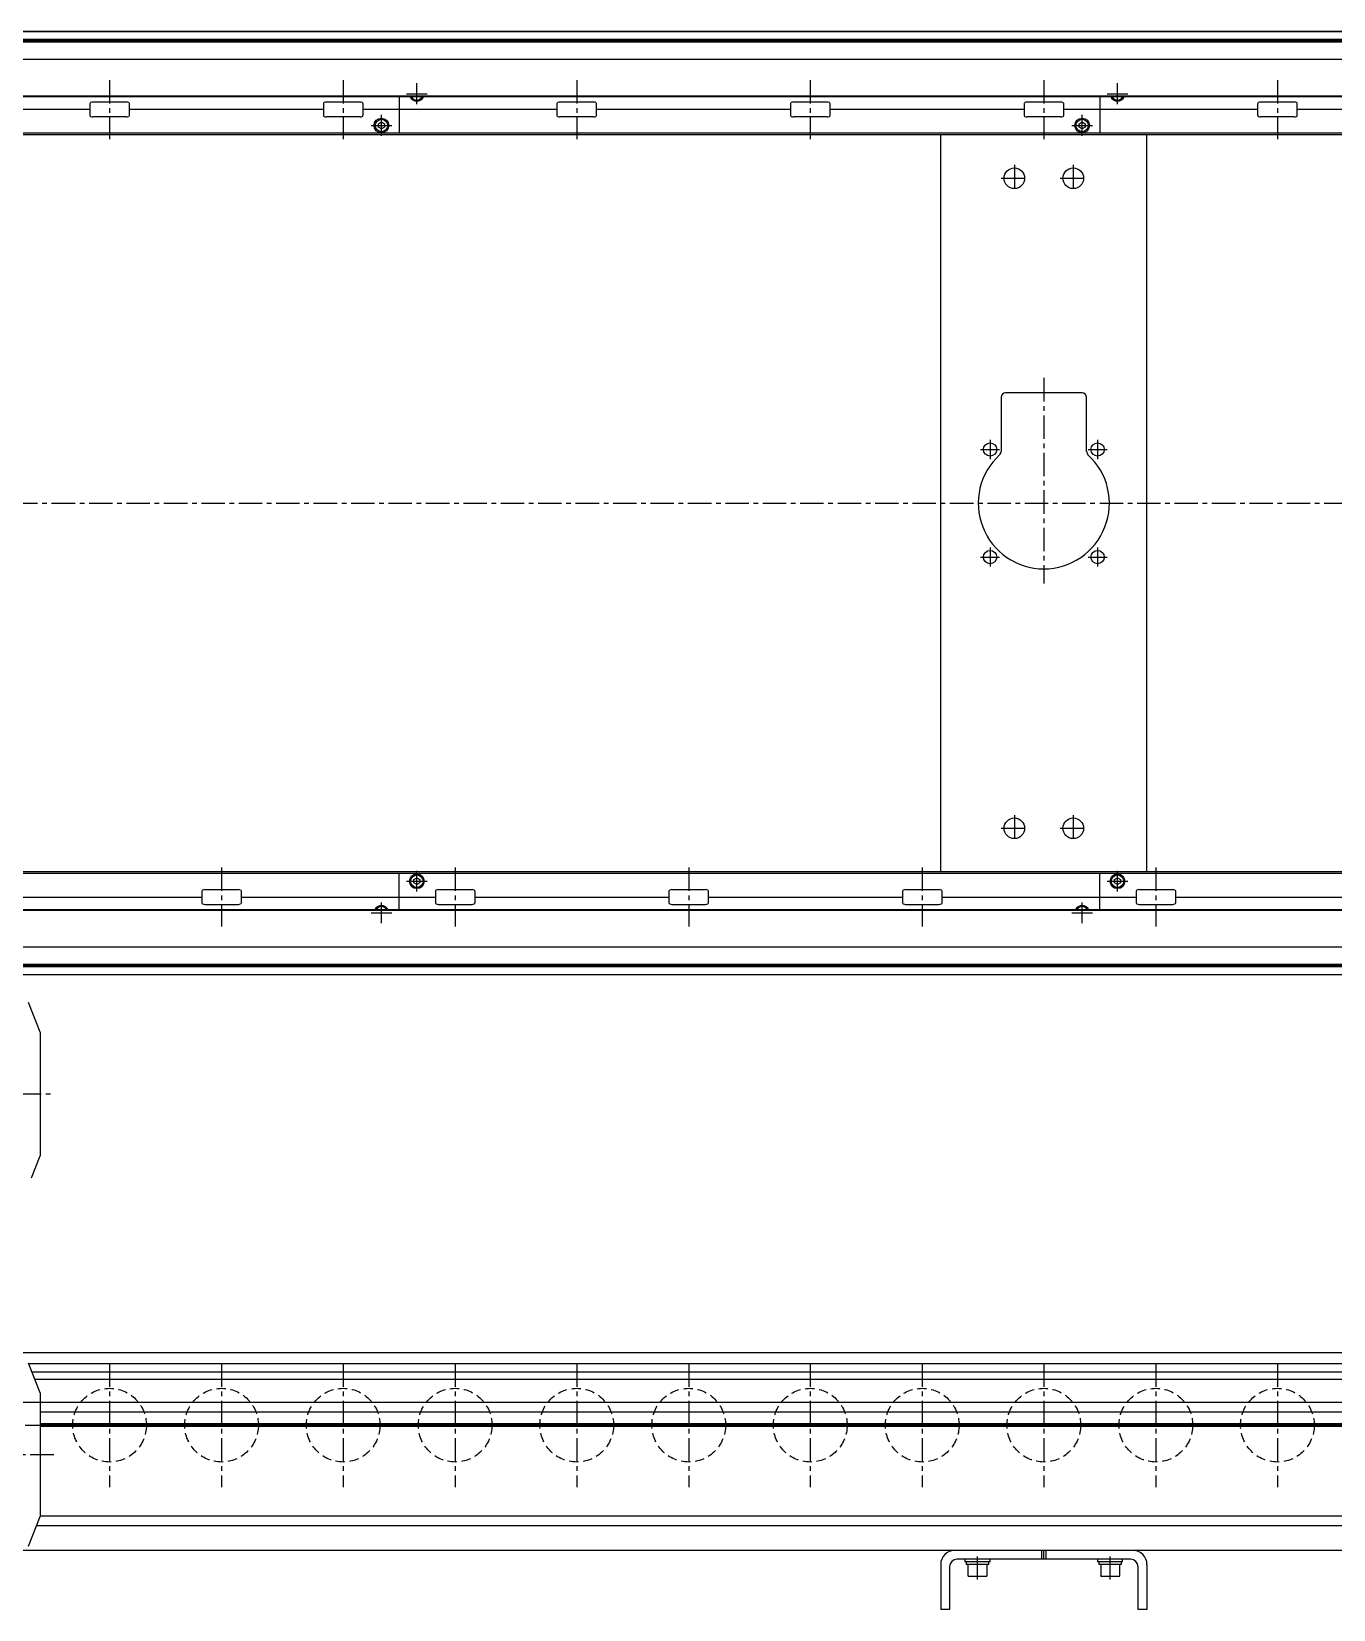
# Model space of a CAD drawing. Extents: x -10 to 3173, y -8 to 1151.
# Drawn here: x 676 to 1560, y 28 to 1098 of the extents above; entities that cross this region are included whole.
import ezdxf

# ---------------------------------------------------------------- set-up
doc = ezdxf.new("R2010")
doc.units = 0
doc.header["$LTSCALE"] = 0.5
doc.linetypes.add('CENTER', pattern=[50.8, 31.75, -6.35, 6.35, -6.35])
doc.linetypes.add('DASHED', pattern=[19.05, 12.7, -6.35])
for name, color, linetype in [('MSM_CENTER', 1, 'CENTER'), ('MSM_CONTINUOUS', 7, 'CONTINUOUS'), ('MSM_DASHED', 4, 'DASHED')]:
    doc.layers.add(name, color=color, linetype=linetype)

msp = doc.modelspace()

# ---------------------------------------------------------------- linework, layer by layer
at = {"layer": 'MSM_CENTER'}
for p, q in [((729.2, 1065.5), (729.2, 1025.5)), ((887.7, 1065.5), (887.7, 1025.5)), ((937.7, 1049.2), (937.7, 1063.3)), ((1046.2, 1065.5), (1046.2, 1025.5)), ((1204.7, 1065.5), (1204.7, 1025.5)), ((1363.2, 1065.5), (1363.2, 1025.5)), ((1413.2, 1049.2), (1413.2, 1063.3)), ((1521.7, 1065.5), (1521.7, 1025.5)), ((930.7, 1056.2), (944.8, 1056.2)), ((1406.2, 1056.2), (1420.2, 1056.2)), ((913.7, 1027.7), (913.7, 1041.8)), ((1389.2, 1027.7), (1389.2, 1041.8)), ((906.7, 1034.7), (920.8, 1034.7)), ((1382.2, 1034.7), (1396.2, 1034.7)), ((1343.2, 1007.9), (1343.2, 989.9)), ((1383.2, 1007.9), (1383.2, 989.9)), ((1334.2, 998.9), (1352.2, 998.9)), ((1374.2, 998.9), (1392.2, 998.9)), ((1363.2, 863.4), (1363.2, 723.9)), ((1320.2, 814.9), (1333.2, 814.9)), ((1326.7, 821.4), (1326.7, 808.4)), ((1393.2, 814.9), (1406.2, 814.9)), ((1399.7, 821.4), (1399.7, 808.4)), ((359.7, 778.4), (2365.9, 778.4)), ((1320.2, 741.9), (1333.2, 741.9)), ((1326.7, 748.4), (1326.7, 735.4)), ((1393.2, 741.9), (1406.2, 741.9)), ((1399.7, 748.4), (1399.7, 735.4)), ((1334.2, 557.9), (1352.2, 557.9)), ((1343.2, 566.9), (1343.2, 548.9)), ((1374.2, 557.9), (1392.2, 557.9)), ((1383.2, 566.9), (1383.2, 548.9)), ((805.2, 531.3), (805.2, 491.3)), ((937.7, 515), (937.7, 529.1)), ((963.7, 531.3), (963.7, 491.3)), ((1122.2, 531.3), (1122.2, 491.3)), ((1280.7, 531.3), (1280.7, 491.3)), ((1413.2, 515), (1413.2, 529.1)), ((1439.2, 531.3), (1439.2, 491.3)), ((930.7, 522), (944.8, 522)), ((1406.2, 522), (1420.2, 522)), ((913.7, 493.5), (913.7, 507.5)), ((1389.2, 493.5), (1389.2, 507.5)), ((906.7, 500.5), (920.8, 500.5)), ((1382.2, 500.5), (1396.2, 500.5)), ((362.2, 377.8), (692.2, 377.8)), ((729.2, 195), (729.2, 111)), ((805.2, 195), (805.2, 111)), ((887.7, 195), (887.7, 111)), ((963.7, 195), (963.7, 111)), ((1046.2, 195), (1046.2, 111)), ((1122.2, 195), (1122.2, 111)), ((1204.7, 195), (1204.7, 111)), ((1280.7, 195), (1280.7, 111)), ((1363.2, 195), (1363.2, 111)), ((1439.2, 195), (1439.2, 111)), ((1521.7, 195), (1521.7, 111)), ((367.2, 153), (2356.3, 153)), ((472.2, 133), (692.2, 133)), ((1318.2, 48.4), (1318.2, 64)), ((1408.2, 48.4), (1408.2, 64))]:
    msp.add_line(p, q, dxfattribs=at)
at = {"layer": 'MSM_CONTINUOUS'}
for p, q in [((2355.9, 1098.4), (370.6, 1098.4)), ((2354.2, 1098.3), (372.2, 1098.3)), ((2329.6, 1092.9), (396.9, 1092.9)), ((2329.5, 1092), (397, 1092)), ((2329.6, 1091.2), (396.9, 1091.2)), ((2354.2, 1079.5), (372.2, 1079.5)), ((2354.2, 1054.1), (372.2, 1054.1)), ((2354.2, 1054.5), (422.2, 1054.5)), ((715.8, 1049.5), (715.8, 1041.5)), ((740.7, 1050.5), (717.8, 1050.5)), ((742.7, 1041.5), (742.7, 1049.5)), ((874.3, 1049.5), (874.3, 1041.5)), ((899.2, 1050.5), (876.3, 1050.5)), ((901.2, 1041.5), (901.2, 1049.5)), ((925.7, 1054.1), (925.7, 1029.4)), ((937.7, 1053.9), (937.4, 1054.1)), ((938.1, 1054.1), (937.7, 1053.9)), ((1032.8, 1049.5), (1032.8, 1041.5)), ((1057.7, 1050.5), (1034.8, 1050.5)), ((1059.7, 1041.5), (1059.7, 1049.5)), ((1191.3, 1049.5), (1191.3, 1041.5)), ((1216.2, 1050.5), (1193.3, 1050.5)), ((1218.2, 1041.5), (1218.2, 1049.5)), ((1349.8, 1049.5), (1349.8, 1041.5)), ((1374.7, 1050.5), (1351.8, 1050.5)), ((1376.7, 1041.5), (1376.7, 1049.5)), ((1401.2, 1054.1), (1401.2, 1029.4)), ((1413.2, 1053.9), (1412.9, 1054.1)), ((1413.6, 1054.1), (1413.2, 1053.9)), ((1508.3, 1049.5), (1508.3, 1041.5)), ((1533.2, 1050.5), (1510.3, 1050.5)), ((1535.2, 1041.5), (1535.2, 1049.5)), ((715.8, 1045.5), (584.2, 1045.5)), ((740.7, 1040.5), (717.8, 1040.5)), ((874.3, 1045.5), (742.7, 1045.5)), ((899.2, 1040.5), (876.3, 1040.5)), ((1032.8, 1045.5), (901.2, 1045.5)), ((1057.7, 1040.5), (1034.8, 1040.5)), ((1191.3, 1045.5), (1059.7, 1045.5)), ((1216.2, 1040.5), (1193.3, 1040.5)), ((1349.8, 1045.5), (1218.2, 1045.5)), ((1374.7, 1040.5), (1351.8, 1040.5)), ((1508.3, 1045.5), (1376.7, 1045.5)), ((1533.2, 1040.5), (1510.3, 1040.5)), ((1666.8, 1045.5), (1535.2, 1045.5)), ((2352.2, 1029.4), (450.2, 1029.4)), ((2355.9, 1028.4), (450.2, 1028.4)), ((911.7, 1035.9), (913.7, 1037.1)), ((911.7, 1033.6), (911.7, 1035.9)), ((913.7, 1032.4), (911.7, 1033.6)), ((913.7, 1037.1), (915.7, 1035.9)), ((915.7, 1033.6), (913.7, 1032.4)), ((915.7, 1035.9), (915.7, 1033.6)), ((1293.2, 528.4), (1293.2, 1028.4)), ((1387.2, 1035.9), (1389.2, 1037.1)), ((1387.2, 1033.6), (1387.2, 1035.9)), ((1389.2, 1032.4), (1387.2, 1033.6)), ((1389.2, 1037.1), (1391.2, 1035.9)), ((1391.2, 1033.6), (1389.2, 1032.4)), ((1391.2, 1035.9), (1391.2, 1033.6)), ((1433.2, 528.4), (1433.2, 1028.4)), ((1334.2, 850.4), (1334.2, 813.5)), ((1389.2, 853.4), (1337.2, 853.4)), ((1392.2, 813.5), (1392.2, 850.4)), ((2355.9, 528.4), (450.2, 528.4)), ((450.2, 527.4), (2352.2, 527.4)), ((925.7, 502.6), (925.7, 527.4)), ((1401.2, 502.6), (1401.2, 527.4)), ((791.8, 515.3), (791.8, 507.3)), ((793.8, 516.3), (816.7, 516.3)), ((818.7, 507.3), (818.7, 515.3)), ((935.7, 523.2), (937.7, 524.4)), ((935.7, 520.9), (935.7, 523.2)), ((937.7, 519.7), (935.7, 520.9)), ((937.7, 524.4), (939.7, 523.2)), ((939.7, 520.9), (937.7, 519.7)), ((939.7, 523.2), (939.7, 520.9)), ((950.3, 515.3), (950.3, 507.3)), ((952.3, 516.3), (975.2, 516.3)), ((977.2, 507.3), (977.2, 515.3)), ((1108.8, 515.3), (1108.8, 507.3)), ((1110.8, 516.3), (1133.7, 516.3)), ((1135.7, 507.3), (1135.7, 515.3)), ((1267.3, 515.3), (1267.3, 507.3)), ((1269.3, 516.3), (1292.2, 516.3)), ((1294.2, 507.3), (1294.2, 515.3)), ((1411.2, 523.2), (1413.2, 524.4)), ((1411.2, 520.9), (1411.2, 523.2)), ((1413.2, 519.7), (1411.2, 520.9)), ((1413.2, 524.4), (1415.2, 523.2)), ((1415.2, 520.9), (1413.2, 519.7)), ((1415.2, 523.2), (1415.2, 520.9)), ((1425.8, 515.3), (1425.8, 507.3)), ((1427.8, 516.3), (1450.7, 516.3)), ((1452.7, 507.3), (1452.7, 515.3)), ((660.2, 511.3), (791.8, 511.3)), ((793.8, 506.3), (816.7, 506.3)), ((818.7, 511.3), (950.3, 511.3)), ((952.3, 506.3), (975.2, 506.3)), ((977.2, 511.3), (1108.8, 511.3)), ((1110.8, 506.3), (1133.7, 506.3)), ((1135.7, 511.3), (1267.3, 511.3)), ((1269.3, 506.3), (1292.2, 506.3)), ((1294.2, 511.3), (1425.8, 511.3)), ((1427.8, 506.3), (1450.7, 506.3)), ((1452.7, 511.3), (1584.3, 511.3)), ((2354.2, 502.6), (372.2, 502.6)), ((2354.2, 502.2), (422.2, 502.2)), ((913.4, 502.6), (913.7, 502.9)), ((913.7, 502.9), (914.1, 502.6)), ((1388.9, 502.6), (1389.2, 502.9)), ((1389.2, 502.9), (1389.6, 502.6)), ((2354.2, 477.2), (372.2, 477.2)), ((2329.6, 465.6), (396.9, 465.6)), ((2329.6, 463.9), (396.9, 463.9)), ((2329.5, 464.7), (397, 464.7)), ((2355.9, 458.4), (370.6, 458.4)), ((2354.2, 458.4), (372.2, 458.4)), ((682.2, 419.7), (674.2, 439.7)), ((682.2, 419.7), (682.2, 335.8)), ((676.2, 320.8), (682.2, 335.8)), ((2354.2, 202), (372.2, 202)), ((682.2, 175), (674.2, 195)), ((2354.2, 194.6), (674.4, 194.6)), ((2238.2, 189), (676.6, 189)), ((2238.2, 184), (678.6, 184)), ((682.2, 175), (682.2, 91)), ((2138.2, 168.3), (667.2, 168.3)), ((2138.2, 161.8), (682.2, 161.8)), ((2138.2, 153.9), (682.2, 153.9)), ((2138.2, 153), (682.2, 153)), ((2138.2, 152.1), (682.2, 152.1)), ((674.2, 71), (682.2, 91)), ((2138.2, 91.3), (682.2, 91.3)), ((2138.2, 84.8), (679.7, 84.8)), ((2355.9, 68), (472.2, 68)), ((1361.8, 62), (1361.8, 68)), ((1363.2, 62), (1363.2, 68)), ((1364.7, 62), (1364.7, 68)), ((1293.2, 58.5), (1293.2, 28)), ((1299.2, 57), (1299.2, 28)), ((1422.2, 62), (1304.2, 62)), ((1309.7, 62), (1309.7, 60.4)), ((1326.7, 60.4), (1309.7, 60.4)), ((1310.5, 60.4), (1310.5, 58.4)), ((1325.9, 58.4), (1310.5, 58.4)), ((1311.7, 58.4), (1311.7, 51.2)), ((1324.7, 51.2), (1324.7, 58.4)), ((1325.9, 58.4), (1325.9, 60.4)), ((1326.7, 60.4), (1326.7, 62)), ((1399.7, 62), (1399.7, 60.4)), ((1416.7, 60.4), (1399.7, 60.4)), ((1400.5, 60.4), (1400.5, 58.4)), ((1415.9, 58.4), (1400.5, 58.4)), ((1401.8, 58.4), (1401.8, 51.2)), ((1414.7, 51.2), (1414.7, 58.4)), ((1415.9, 58.4), (1415.9, 60.4)), ((1416.7, 60.4), (1416.7, 62)), ((1427.2, 28), (1427.2, 57)), ((1433.2, 58.5), (1433.2, 28)), ((1323.9, 50.4), (1312.5, 50.4)), ((1413.9, 50.4), (1402.5, 50.4)), ((1299.2, 28), (1293.2, 28)), ((1433.2, 28), (1427.2, 28))]:
    msp.add_line(p, q, dxfattribs=at)
for centre, radius in [((913.7, 1034.7), 5), ((913.7, 1034.7), 4.25), ((1389.2, 1034.7), 5), ((1389.2, 1034.7), 4.25), ((1343.2, 998.9), 7), ((1383.2, 998.9), 7), ((1326.7, 814.9), 4.5), ((1399.7, 814.9), 4.5), ((1326.7, 741.9), 4.5), ((1399.7, 741.9), 4.5), ((1343.2, 557.9), 7), ((1383.2, 557.9), 7), ((937.7, 522), 5), ((937.7, 522), 4.25), ((1413.2, 522), 5), ((1413.2, 522), 4.25)]:
    msp.add_circle(centre, radius, dxfattribs=at)
for centre, radius, start, end in [((716.7, 1049.4), 0.882, 115.5328, 172.1027), ((717.8, 1047.1), 3.41, 89.6687, 115.2454), ((740.7, 1047.1), 3.41, 64.7546, 90.3313), ((741.8, 1049.4), 0.882, 7.8973, 64.4672), ((875.2, 1049.4), 0.882, 115.5328, 172.1027), ((876.3, 1047.1), 3.41, 89.6687, 115.2454), ((899.2, 1047.1), 3.41, 64.7546, 90.3313), ((900.3, 1049.4), 0.882, 7.8973, 64.4672), ((937.7, 1056.2), 5, 204.8346, 335.1654), ((937.7, 1056.2), 4.25, 209.6116, 330.3884), ((1033.7, 1049.4), 0.882, 115.5328, 172.1027), ((1034.8, 1047.1), 3.41, 89.6687, 115.2454), ((1057.7, 1047.1), 3.41, 64.7546, 90.3313), ((1058.8, 1049.4), 0.882, 7.8973, 64.4672), ((1192.2, 1049.4), 0.882, 115.5328, 172.1027), ((1193.3, 1047.1), 3.41, 89.6687, 115.2454), ((1216.2, 1047.1), 3.41, 64.7546, 90.3313), ((1217.3, 1049.4), 0.882, 7.8973, 64.4672), ((1350.7, 1049.4), 0.882, 115.5328, 172.1027), ((1351.8, 1047.1), 3.41, 89.6687, 115.2454), ((1374.7, 1047.1), 3.41, 64.7546, 90.3313), ((1375.8, 1049.4), 0.882, 7.8973, 64.4672), ((1413.2, 1056.2), 5, 204.8346, 335.1654), ((1413.2, 1056.2), 4.25, 209.6116, 330.3884), ((1509.2, 1049.4), 0.882, 115.5328, 172.1027), ((1510.3, 1047.1), 3.41, 89.6687, 115.2454), ((1533.2, 1047.1), 3.41, 64.7546, 90.3313), ((1534.3, 1049.4), 0.882, 7.8973, 64.4672), ((716.7, 1041.6), 0.882, 187.8973, 244.4672), ((717.8, 1043.9), 3.41, 244.7546, 270.3313), ((740.7, 1043.9), 3.41, 269.6687, 295.2454), ((741.8, 1041.6), 0.882, 295.5328, 352.1027), ((875.2, 1041.6), 0.882, 187.8973, 244.4672), ((876.3, 1043.9), 3.41, 244.7546, 270.3313), ((899.2, 1043.9), 3.41, 269.6687, 295.2454), ((900.3, 1041.6), 0.882, 295.5328, 352.1027), ((1033.7, 1041.6), 0.882, 187.8973, 244.4672), ((1034.8, 1043.9), 3.41, 244.7546, 270.3313), ((1057.7, 1043.9), 3.41, 269.6687, 295.2454), ((1058.8, 1041.6), 0.882, 295.5328, 352.1027), ((1192.2, 1041.6), 0.882, 187.8973, 244.4672), ((1193.3, 1043.9), 3.41, 244.7546, 270.3313), ((1216.2, 1043.9), 3.41, 269.6687, 295.2454), ((1217.3, 1041.6), 0.882, 295.5328, 352.1027), ((1350.7, 1041.6), 0.882, 187.8973, 244.4672), ((1351.8, 1043.9), 3.41, 244.7546, 270.3313), ((1374.7, 1043.9), 3.41, 269.6687, 295.2454), ((1375.8, 1041.6), 0.882, 295.5328, 352.1027), ((1509.2, 1041.6), 0.882, 187.8973, 244.4672), ((1510.3, 1043.9), 3.41, 244.7546, 270.3313), ((1533.2, 1043.9), 3.41, 269.6687, 295.2454), ((1534.3, 1041.6), 0.882, 295.5328, 352.1027), ((1337.2, 850.4), 3, 90, 180), ((1389.2, 850.4), 3, 0, 90), ((1363.2, 778.4), 44.5, 132.3521, 47.6479), ((1331.2, 813.5), 3, 312.3521, 360), ((1395.3, 813.5), 3, 180, 227.6479), ((792.7, 515.2), 0.882, 115.5328, 172.1027), ((793.8, 512.9), 3.41, 89.6687, 115.2454), ((816.7, 512.9), 3.41, 64.7546, 90.3313), ((817.8, 515.2), 0.882, 7.8973, 64.4672), ((951.2, 515.2), 0.882, 115.5328, 172.1027), ((952.3, 512.9), 3.41, 89.6687, 115.2454), ((975.2, 512.9), 3.41, 64.7546, 90.3313), ((976.3, 515.2), 0.882, 7.8973, 64.4672), ((1109.7, 515.2), 0.882, 115.5328, 172.1027), ((1110.8, 512.9), 3.41, 89.6687, 115.2454), ((1133.7, 512.9), 3.41, 64.7546, 90.3313), ((1134.8, 515.2), 0.882, 7.8973, 64.4672), ((1268.2, 515.2), 0.882, 115.5328, 172.1027), ((1269.3, 512.9), 3.41, 89.6687, 115.2454), ((1292.2, 512.9), 3.41, 64.7546, 90.3313), ((1293.3, 515.2), 0.882, 7.8973, 64.4672), ((1426.7, 515.2), 0.882, 115.5328, 172.1027), ((1427.8, 512.9), 3.41, 89.6687, 115.2454), ((1450.7, 512.9), 3.41, 64.7546, 90.3313), ((1451.8, 515.2), 0.882, 7.8973, 64.4672), ((792.7, 507.4), 0.882, 187.8973, 244.4672), ((793.8, 509.7), 3.41, 244.7546, 270.3313), ((816.7, 509.7), 3.41, 269.6687, 295.2454), ((817.8, 507.4), 0.882, 295.5328, 352.1027), ((913.7, 500.5), 5, 24.8346, 155.1654), ((913.7, 500.5), 4.25, 29.6116, 150.3884), ((951.2, 507.4), 0.882, 187.8973, 244.4672), ((952.3, 509.7), 3.41, 244.7546, 270.3313), ((975.2, 509.7), 3.41, 269.6687, 295.2454), ((976.3, 507.4), 0.882, 295.5328, 352.1027), ((1109.7, 507.4), 0.882, 187.8973, 244.4672), ((1110.8, 509.7), 3.41, 244.7546, 270.3313), ((1133.7, 509.7), 3.41, 269.6687, 295.2454), ((1134.8, 507.4), 0.882, 295.5328, 352.1027), ((1268.2, 507.4), 0.882, 187.8973, 244.4672), ((1269.3, 509.7), 3.41, 244.7546, 270.3313), ((1292.2, 509.7), 3.41, 269.6687, 295.2454), ((1293.3, 507.4), 0.882, 295.5328, 352.1027), ((1389.2, 500.5), 5, 24.8346, 155.1654), ((1389.2, 500.5), 4.25, 29.6116, 150.3884), ((1426.7, 507.4), 0.882, 187.8973, 244.4672), ((1427.8, 509.7), 3.41, 244.7546, 270.3313), ((1450.7, 509.7), 3.41, 269.6687, 295.2454), ((1451.8, 507.4), 0.882, 295.5328, 352.1027), ((1302.7, 58.5), 9.5, 90, 180), ((1423.7, 58.5), 9.5, 0, 90), ((1304.2, 57), 5, 90, 180), ((1422.2, 57), 5, 0, 90), ((1312.5, 51.2), 0.8, 180, 270), ((1323.9, 51.2), 0.8, 270, 0), ((1402.5, 51.2), 0.8, 180, 270), ((1413.9, 51.2), 0.8, 270, 0)]:
    msp.add_arc(centre, radius, start, end, dxfattribs=at)
at = {"layer": 'MSM_DASHED'}
for centre in [(729.2, 153), (805.2, 153), (887.7, 153), (963.7, 153), (1046.2, 153), (1122.2, 153), (1204.7, 153), (1280.7, 153), (1363.2, 153), (1439.2, 153), (1521.7, 153)]:
    msp.add_circle(centre, 25, dxfattribs=at)

doc.saveas('drawing.dxf')
